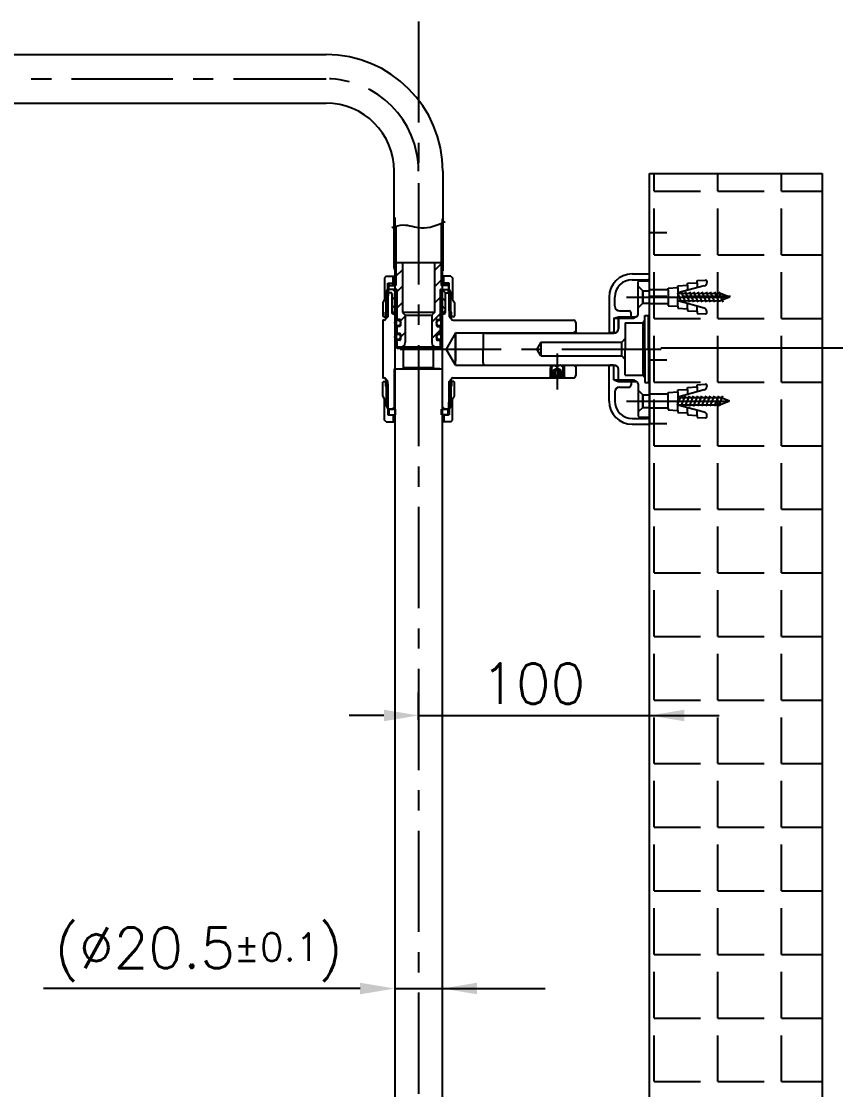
# Model space of a CAD drawing. Extents: x -4793 to -4496, y 492 to 912.
# Drawn here: x -4612.3 to -4541.9, y 746.7 to 839 of the extents above; entities that cross this region are included whole.
import ezdxf

# ---------------------------------------------------------------- set-up
doc = ezdxf.new("R2010")
doc.units = 0
doc.header["$LTSCALE"] = 7
doc.header["$MEASUREMENT"] = 0
doc.linetypes.add('CENTER', pattern=[2, 1.25, -0.25, 0.25, -0.25])
doc.layers.get('0').update_dxf_attribs({"color": 2, "linetype": 'CONTINUOUS'})
for name, color, linetype in [('CL', 2, 'CENTER'), ('D', 2, 'CONTINUOUS'), ('DIM', 2, 'CONTINUOUS'), ('DWG', 7, 'CONTINUOUS'), ('HT', 3, 'CONTINUOUS')]:
    doc.layers.add(name, color=color, linetype=linetype)
doc.styles.add('GHS', font='romans', dxfattribs={"bigfont": 'ghs'})

msp = doc.modelspace()

# ---------------------------------------------------------------- hatches: boundary and pattern name
h = msp.add_hatch()
h.set_pattern_fill('ANSI31', color=256, scale=2, angle=90, style=0)
h.set_pattern_definition([(135, (-3583.517092454582, 1410.99559818212), (-0.1767766952966369, -0.1767766952966369), [])])
h.paths.add_polyline_path([(-4580.157370617975, 816.2065070230492), (-4580.157370617975, 816.4065070230495), (-4580.537370617976, 816.4065070230495), (-4580.537370617976, 816.2065070230492)])
h.paths.add_polyline_path([(-4575.377370617976, 816.2065070230506), (-4575.377370617976, 816.4065070230508), (-4575.757370617977, 816.4065070230508), (-4575.757370617977, 816.2065070230501)])

# ---------------------------------------------------------------- linework, layer by layer
for p, q in [((-4580.057370129734, 817.6614419786774), (-4580.057370129734, 826.0814419786757)), ((-4576.577371083918, 817.5020446030203), (-4576.007371083919, 818.07204460302)), ((-4579.907370151492, 817.0004726601924), (-4579.337370151492, 817.5704726601925)), ((-4579.837370617708, 815.5172232778118), (-4580.186654362946, 815.8665070230504)), ((-4579.837370617706, 815.6562586316059), (-4579.337370151492, 816.1562590978192)), ((-4576.577371083918, 816.087831040647), (-4576.007371083919, 816.6578310406471)), ((-4575.636479562823, 815.5589729100475), (-4575.944013675826, 815.8665070230504)), ((-4575.384481539142, 815.8665070230504), (-4575.357370617707, 815.8936179444868)), ((-4580.617370617705, 815.2834130122824), (-4580.617370617705, 813.5065070230444)), ((-4579.837370617708, 814.8101164966251), (-4580.247370617439, 815.2201164963558)), ((-4576.577371083918, 814.6736174782741), (-4576.077370617704, 815.1736179444879)), ((-4575.667370617435, 814.8827571834731), (-4576.077370617706, 815.2927571837436)), ((-4575.297370617709, 815.2834130122756), (-4575.297370617709, 813.5065070230439)), ((-4579.837370617708, 814.1030097154389), (-4580.247370617437, 814.5130097151687)), ((-4579.837370617439, 814.2420450695013), (-4579.337370151492, 814.7420455354463)), ((-4575.667370617435, 814.1756504022865), (-4576.077370617706, 814.5856504025569)), ((-4580.617370617705, 813.5065070230444), (-4580.782072915108, 813.3102224684058)), ((-4579.517370617707, 813.1478315068598), (-4579.117370617705, 813.5478315068594)), ((-4576.797370617705, 813.0394043821148), (-4576.077370617704, 813.7594043821146)), ((-4576.065334019388, 813.8665070230509), (-4576.077370617706, 813.8785436213702)), ((-4575.297370617709, 813.5065070230444), (-4575.132668320299, 813.3102224683971)), ((-4579.517370617707, 811.7336179444865), (-4579.117370617705, 812.1336179444861)), ((-4576.360831236676, 812.0617302007704), (-4576.077370617704, 812.3451908197421)), ((-4576.797370617705, 811.6251908197414), (-4576.392593795425, 812.0299676420204)), ((-4566.557370275206, 809.3064621680907), (-4566.557370275206, 808.3064621680907)), ((-4566.45737074142, 808.3086376464036), (-4566.45737074142, 809.1263726733224)), ((-4566.304078304798, 808.8663726733222), (-4565.95737074142, 809.0665443783693)), ((-4565.610663178042, 808.8663726733222), (-4566.304078304798, 808.8663726733222)), ((-4566.304078304798, 808.8663726733222), (-4566.304078304798, 808.2663726733227)), ((-4566.130278420313, 808.2663726733227), (-4566.130278420313, 808.8663726733222)), ((-4565.610663178042, 808.8663726733222), (-4565.95737074142, 809.0665443783693)), ((-4565.783868258799, 808.9663726733226), (-4565.783868258799, 808.9686007783877)), ((-4565.783868258799, 808.2663726733227), (-4565.783868258799, 808.8663726733222)), ((-4565.610663178042, 808.2663726733227), (-4565.610663178042, 808.8663726733222)), ((-4565.45737074142, 808.3086376464036), (-4565.45737074142, 809.1263726733224)), ((-4565.357370275206, 809.3064621680911), (-4565.357370275206, 808.3064621680911)), ((-4580.617370617709, 807.9065070230668), (-4580.78207291509, 808.102791577679)), ((-4580.617370617709, 806.1296010338224), (-4580.617370617709, 807.9065070230672)), ((-4575.297370617709, 807.9065070230668), (-4575.132668320321, 808.1027915776881)), ((-4575.297370617709, 806.1296009094972), (-4575.297370617709, 807.9065070230672)), ((-4565.35982536532, 808.308917258206), (-4565.357370275206, 808.3113723483222))]:
    msp.add_line(p, q)
at = {"ltscale": 5}
for p, q in [((-4579.917370617706, 821.0085476773124), (-4580.057370617707, 821.1485476773119)), ((-4579.917370617706, 820.3014408961262), (-4580.057370617707, 820.4414408961256)), ((-4575.857370617707, 821.171188364433), (-4575.997370617706, 821.3111883644333)), ((-4575.857370617707, 820.4640815832454), (-4575.997370617706, 820.6040815832453)), ((-4579.917370617706, 819.5943341149391), (-4580.057370617707, 819.7343341149394)), ((-4575.857370617707, 819.7569748020578), (-4575.997370617706, 819.896974802059)), ((-4579.917370617706, 818.8872273337529), (-4580.057370617707, 819.0272273337528)), ((-4575.857370617707, 819.049868020872), (-4575.997370617706, 819.1898680208724)), ((-4579.917370617706, 818.1801205525653), (-4580.057370617707, 818.3201205525661)), ((-4575.857370617707, 818.3427612396858), (-4575.997370617706, 818.4827612396857)), ((-4575.857370617707, 817.6356544584996), (-4575.997370617706, 817.7756544584995)), ((-4579.917370617706, 817.4730137713791), (-4580.057370617707, 817.6130137713799)), ((-4579.917370617706, 816.7659069901924), (-4580.057370617707, 816.9059069901928)), ((-4575.857370617707, 816.9285476773125), (-4575.997370617706, 817.0685476773133)), ((-4575.857370617707, 816.2214408961258), (-4575.997370617706, 816.3614408961262))]:
    msp.add_line(p, q, dxfattribs=at)
at = {"color": 7, "linetype": 'Continuous'}
for p, q in [((-4580.757370617712, 817.0065070230498), (-4580.907370617713, 816.8565070230493)), ((-4580.907370617713, 816.8565070230493), (-4580.907370617713, 815.0065070230498)), ((-4580.757370617712, 817.0065070230498), (-4580.057370617707, 817.0065070230498)), ((-4580.757370617712, 817.0065070230498), (-4580.057370617707, 817.0065070230498)), ((-4575.157370617713, 817.0065070230498), (-4575.857370617705, 817.0065070230498)), ((-4575.157370617713, 817.0065070230498), (-4575.857370617705, 817.0065070230498)), ((-4575.157370617713, 817.0065070230498), (-4575.007370617712, 816.8565070230493)), ((-4575.007370617712, 816.8565070230493), (-4575.007370617712, 815.0065070230498)), ((-4580.617370617705, 814.0162035742128), (-4580.617370617712, 816.4065070230495)), ((-4580.617370617712, 816.4065070230495), (-4580.057370617706, 816.4065070230495)), ((-4575.297370617713, 816.4065070230495), (-4575.857370617707, 816.4065070230495)), ((-4575.297370617709, 814.0162035742064), (-4575.297370617713, 816.4065070230495)), ((-4580.907370617713, 815.0065070230498), (-4581.057370617713, 814.7466994019137)), ((-4580.553939159932, 815.6065070230493), (-4580.757370617712, 815.6065070230493)), ((-4575.360802074942, 815.6065070230493), (-4575.157370617713, 815.6065070230493)), ((-4575.007370617712, 815.0065070230498), (-4574.857370617714, 814.7466994019137)), ((-4581.057370617713, 814.7466994019142), (-4581.057370617713, 813.5665070230493)), ((-4574.857370617714, 814.7466994019142), (-4574.857370617714, 813.5665070230493)), ((-4580.997370617713, 813.5065070230498), (-4581.057370617713, 813.5665070230493)), ((-4580.997370617713, 813.5065070230498), (-4580.757370617712, 813.5065070230498)), ((-4574.917370617712, 813.5065070230498), (-4575.157370617713, 813.5065070230498)), ((-4574.917370617712, 813.5065070230498), (-4574.857370617714, 813.5665070230493)), ((-4580.997370617713, 807.9065070230558), (-4581.057370617713, 807.8465070230563)), ((-4581.057370617713, 806.6663146441915), (-4581.057370617713, 807.8465070230563)), ((-4580.997370617713, 807.9065070230558), (-4580.757370617712, 807.9065070230558)), ((-4580.617370617712, 807.706507023056), (-4580.617370617712, 805.0065070230562)), ((-4575.297370617713, 807.706507023056), (-4575.297370617713, 805.0065070230562)), ((-4574.917370617712, 807.9065070230558), (-4575.157370617713, 807.9065070230558)), ((-4574.917370617712, 807.9065070230558), (-4574.857370617714, 807.8465070230563)), ((-4574.857370617714, 806.6663146441915), (-4574.857370617714, 807.8465070230563)), ((-4580.907370617713, 806.4065070230558), (-4581.057370617713, 806.666314644192)), ((-4575.007370617712, 806.4065070230558), (-4574.857370617714, 806.666314644192)), ((-4580.907370617713, 804.5565070230564), (-4580.907370617713, 806.4065070230558)), ((-4580.577370617711, 805.8065070230564), (-4580.757370617712, 805.8065070230564)), ((-4575.337370617714, 805.8065070230564), (-4575.157370617713, 805.8065070230564)), ((-4575.007370617712, 804.5565070230564), (-4575.007370617712, 806.4065070230558)), ((-4580.617370617712, 805.0065070230562), (-4579.937370617712, 805.0065070230562)), ((-4575.297370617713, 805.0065070230562), (-4575.907371550142, 805.0065070230562)), ((-4580.757370617712, 804.4065070230558), (-4580.907370617713, 804.5565070230564)), ((-4580.757370617712, 804.4065070230558), (-4580.00737155014, 804.4065070230558)), ((-4580.757370617712, 804.4065070230558), (-4580.00737155014, 804.4065070230558)), ((-4575.157370617713, 804.4065070230558), (-4575.907371550142, 804.4065070230558)), ((-4575.157370617713, 804.4065070230558), (-4575.907371550142, 804.4065070230558)), ((-4575.157370617713, 804.4065070230558), (-4575.007370617712, 804.5565070230564))]:
    msp.add_line(p, q, dxfattribs=at)
at = {"color": 2, "linetype": 'Continuous'}
for p, q in [((-4580.757370617712, 813.9353745365129), (-4580.757370617712, 815.6065070230493)), ((-4575.157370617713, 813.9353745365129), (-4575.157370617713, 815.6065070230493)), ((-4580.757370617712, 807.4776395095928), (-4580.757370617712, 805.8065070230564)), ((-4575.157370617713, 807.4776395095928), (-4575.157370617713, 805.8065070230564))]:
    msp.add_line(p, q, dxfattribs=at)
at = {"ltscale": 5}
msp.add_open_spline([(-4580.276284788806, 821.2165747952349), (-4579.949665236436, 821.332568730887), (-4579.115399020038, 821.5833384275602), (-4577.534275960923, 820.9399681753034), (-4576.348360708291, 821.4229096405716), (-4575.664852934789, 821.736489299934)], degree=3, knots=[0.5928732023326779, 0.5928732023326779, 0.5928732023326779, 0.5928732023326779, 3.130295302212014, 7.057469708105828, 12.43668920420171, 12.43668920420171, 12.43668920420171, 12.43668920420171], dxfattribs=at)
at = {"layer": 'CL'}
for p, q in [((-4577.957370129732, 839.0478598371328), (-4577.957374086312, 633.0889322401808)), ((-4649.957370129734, 834.0814419786757), (-4585.957370129736, 834.0814419786757))]:
    msp.add_line(p, q, dxfattribs=at)
at = {"layer": 'CL', "color": 1}
for p, q in [((-4559.977373945583, 815.206417494081), (-4550.069989933456, 815.2064174940883)), ((-4579.558473250441, 810.7065072716955), (-4556.979174042603, 810.7065072716964)), ((-4565.957370275204, 810.3264174207073), (-4565.957370275204, 807.2065071983137)), ((-4559.977373945536, 806.2064174940938), (-4550.069989933456, 806.2064174940938))]:
    msp.add_line(p, q, dxfattribs=at)
at = {"layer": 'CL'}
msp.add_arc((-4585.957370129736, 826.0814419786757), 8, 0, 90, dxfattribs=at)
at = {"layer": 'D', "color": 2, "linetype": 'ByBlock'}
msp.add_line((-4557.977373945558, 825.8819079475434), (-4543.051623690738, 825.8819079475434), dxfattribs=at)
at = {"layer": 'D', "linetype": 'Continuous'}
for p, q in [((-4557.571575056182, 824.3498498257653), (-4557.571575056182, 825.8819079475434)), ((-4552.071575056182, 824.3498498257653), (-4552.071575056182, 825.8819079475434)), ((-4546.571575056182, 824.3498498257653), (-4546.571575056182, 825.8819079475434)), ((-4557.571575056182, 824.3498498257658), (-4553.571575056182, 824.3498498257658)), ((-4552.071575056182, 824.3498498257658), (-4548.071575056182, 824.3498498257658)), ((-4546.571575056182, 824.3498498257658), (-4543.051623690738, 824.3498498257658)), ((-4557.571575056182, 818.8498498257653), (-4557.571575056182, 822.8498498257653)), ((-4552.071575056182, 818.8498498257653), (-4552.071575056182, 822.8498498257653)), ((-4546.571575056182, 818.8498498257653), (-4546.571575056182, 822.8498498257653)), ((-4557.571575056182, 818.8498498257658), (-4553.571575056182, 818.8498498257658)), ((-4552.071575056182, 818.8498498257658), (-4548.071575056182, 818.8498498257658)), ((-4546.571575056182, 818.8498498257658), (-4543.051623690738, 818.8498498257658)), ((-4557.571575056182, 813.3498498257653), (-4557.571575056182, 817.3498498257653)), ((-4552.071575056182, 813.3498498257653), (-4552.071575056182, 817.3498498257653)), ((-4546.571575056182, 813.3498498257653), (-4546.571575056182, 817.3498498257653)), ((-4557.571575056182, 813.3498498257658), (-4553.571575056182, 813.3498498257658)), ((-4552.071575056182, 813.3498498257658), (-4548.071575056182, 813.3498498257658)), ((-4546.571575056182, 813.3498498257658), (-4543.051623690738, 813.3498498257658)), ((-4557.571575056182, 807.8498498257653), (-4557.571575056182, 811.8498498257653)), ((-4552.071575056182, 807.8498498257653), (-4552.071575056182, 811.8498498257653)), ((-4546.571575056182, 807.8498498257653), (-4546.571575056182, 811.8498498257653)), ((-4557.571575056182, 807.8498498257658), (-4553.571575056182, 807.8498498257658)), ((-4552.071575056182, 807.8498498257658), (-4548.071575056182, 807.8498498257658)), ((-4546.571575056182, 807.8498498257658), (-4543.051623690738, 807.8498498257658)), ((-4557.571575056182, 802.3498498257653), (-4557.571575056182, 806.3498498257653)), ((-4552.071575056182, 802.3498498257653), (-4552.071575056182, 806.3498498257653)), ((-4546.571575056182, 802.3498498257653), (-4546.571575056182, 806.3498498257653)), ((-4557.571575056182, 802.3498498257658), (-4553.571575056182, 802.3498498257658)), ((-4552.071575056182, 802.3498498257658), (-4548.071575056182, 802.3498498257658)), ((-4546.571575056182, 802.3498498257658), (-4543.051623690738, 802.3498498257658)), ((-4557.571575056182, 796.8498498257653), (-4557.571575056182, 800.8498498257653)), ((-4552.071575056182, 796.8498498257653), (-4552.071575056182, 800.8498498257653)), ((-4546.571575056182, 796.8498498257653), (-4546.571575056182, 800.8498498257653)), ((-4557.571575056182, 796.8498498257658), (-4553.571575056182, 796.8498498257658)), ((-4552.071575056182, 796.8498498257658), (-4548.071575056182, 796.8498498257658)), ((-4546.571575056182, 796.8498498257658), (-4543.051623690739, 796.8498498257658)), ((-4557.571575056182, 791.3498498257653), (-4557.571575056182, 795.3498498257653)), ((-4552.071575056182, 791.3498498257653), (-4552.071575056182, 795.3498498257653)), ((-4546.571575056182, 791.3498498257653), (-4546.571575056182, 795.3498498257653)), ((-4557.571575056182, 791.3498498257658), (-4553.571575056182, 791.3498498257658)), ((-4552.071575056182, 791.3498498257658), (-4548.071575056182, 791.3498498257658)), ((-4546.571575056182, 791.3498498257658), (-4543.051623690739, 791.3498498257658)), ((-4557.571575056182, 785.8498498257653), (-4557.571575056182, 789.8498498257653)), ((-4552.071575056182, 785.8498498257653), (-4552.071575056182, 789.8498498257653)), ((-4546.571575056182, 785.8498498257653), (-4546.571575056182, 789.8498498257653)), ((-4557.571575056182, 785.8498498257658), (-4553.571575056182, 785.8498498257658)), ((-4552.071575056182, 785.8498498257658), (-4548.071575056182, 785.8498498257658)), ((-4546.571575056182, 785.8498498257658), (-4543.051623690739, 785.8498498257658)), ((-4557.571575056182, 780.3498498257653), (-4557.571575056182, 784.3498498257653)), ((-4552.071575056182, 780.3498498257653), (-4552.071575056182, 784.3498498257653)), ((-4546.571575056182, 780.3498498257653), (-4546.571575056182, 784.3498498257653)), ((-4557.571575056182, 780.3498498257658), (-4553.571575056182, 780.3498498257658)), ((-4552.071575056182, 780.3498498257658), (-4548.071575056182, 780.3498498257658)), ((-4546.571575056182, 780.3498498257658), (-4543.051623690739, 780.3498498257658)), ((-4557.571575056182, 774.8498498257653), (-4557.571575056182, 778.8498498257653)), ((-4552.071575056182, 774.8498498257653), (-4552.071575056182, 778.8498498257653)), ((-4546.571575056182, 774.8498498257653), (-4546.571575056182, 778.8498498257653)), ((-4557.571575056182, 774.8498498257658), (-4553.571575056182, 774.8498498257658)), ((-4552.071575056182, 774.8498498257658), (-4548.071575056182, 774.8498498257658)), ((-4546.571575056182, 774.8498498257658), (-4543.051623690739, 774.8498498257658)), ((-4557.571575056182, 769.3498498257653), (-4557.571575056182, 773.3498498257653)), ((-4552.071575056182, 769.3498498257653), (-4552.071575056182, 773.3498498257653)), ((-4546.571575056182, 769.3498498257653), (-4546.571575056182, 773.3498498257653)), ((-4557.571575056182, 769.3498498257658), (-4553.571575056182, 769.3498498257658)), ((-4552.071575056182, 769.3498498257658), (-4548.071575056182, 769.3498498257658)), ((-4546.571575056182, 769.3498498257658), (-4543.051623690739, 769.3498498257658)), ((-4557.571575056182, 763.8498498257653), (-4557.571575056182, 767.8498498257653)), ((-4552.071575056182, 763.8498498257653), (-4552.071575056182, 767.8498498257653)), ((-4546.571575056182, 763.8498498257653), (-4546.571575056182, 767.8498498257653)), ((-4557.571575056182, 763.8498498257658), (-4553.571575056182, 763.8498498257658)), ((-4552.071575056182, 763.8498498257658), (-4548.071575056182, 763.8498498257658)), ((-4546.571575056182, 763.8498498257658), (-4543.051623690739, 763.8498498257658)), ((-4557.571575056182, 758.3498498257653), (-4557.571575056182, 762.3498498257653)), ((-4552.071575056182, 758.3498498257653), (-4552.071575056182, 762.3498498257653)), ((-4546.571575056182, 758.3498498257653), (-4546.571575056182, 762.3498498257653)), ((-4557.571575056182, 758.3498498257658), (-4553.571575056182, 758.3498498257658)), ((-4552.071575056182, 758.3498498257658), (-4548.071575056182, 758.3498498257658)), ((-4546.571575056182, 758.3498498257658), (-4543.051623690739, 758.3498498257658)), ((-4557.571575056182, 752.8498498257653), (-4557.571575056182, 756.8498498257653)), ((-4552.071575056182, 752.8498498257653), (-4552.071575056182, 756.8498498257653)), ((-4546.571575056182, 752.8498498257653), (-4546.571575056182, 756.8498498257653)), ((-4557.571575056182, 752.8498498257658), (-4553.571575056182, 752.8498498257658)), ((-4552.071575056182, 752.8498498257658), (-4548.071575056182, 752.8498498257658)), ((-4546.571575056182, 752.8498498257658), (-4543.05162369074, 752.8498498257658)), ((-4557.571575056182, 747.3498498257653), (-4557.571575056182, 751.3498498257653)), ((-4552.071575056182, 747.3498498257653), (-4552.071575056182, 751.3498498257653)), ((-4546.571575056182, 747.3498498257653), (-4546.571575056182, 751.3498498257653)), ((-4557.571575056182, 747.3498498257658), (-4553.571575056182, 747.3498498257658)), ((-4552.071575056182, 747.3498498257658), (-4548.071575056182, 747.3498498257658)), ((-4546.571575056182, 747.3498498257658), (-4543.05162369074, 747.3498498257658))]:
    msp.add_line(p, q, dxfattribs=at)
at = {"layer": 'D', "color": 0}
for p, q in [((-4580.137370617713, 816.4065070230495), (-4580.137370617713, 817.0065070230498)), ((-4575.777370617712, 816.4065070230495), (-4575.777370617712, 817.0065070230498)), ((-4564.357370275206, 813.0065070230553), (-4564.357370275206, 812.0864175282873)), ((-4574.757367987195, 812.1065070230552), (-4574.757367987195, 809.6865070230547)), ((-4574.757367987195, 809.306507023055), (-4574.757367987195, 811.7265070230555)), ((-4564.357370275206, 809.3263726733222), (-4564.357370275206, 808.4064621680924)), ((-4580.137370617713, 805.0065070230562), (-4580.137370617713, 804.4065070230558)), ((-4575.777370617712, 805.0065070230562), (-4575.777370617712, 804.4065070230558))]:
    msp.add_line(p, q, dxfattribs=at)
at = {"layer": 'D', "color": 2}
for p, q in [((-4580.757370617712, 815.6065070230493), (-4580.617370617712, 815.9065070230495)), ((-4575.157370617713, 815.6065070230493), (-4575.297370617713, 815.9065070230495)), ((-4580.757370617712, 805.8065070230564), (-4580.617370617712, 805.5065070230562)), ((-4575.157370617713, 805.8065070230564), (-4575.297370617713, 805.5065070230562))]:
    msp.add_line(p, q, dxfattribs=at)
at = {"layer": 'D'}
for p, q in [((-4556.376060167247, 815.8149781557818), (-4557.97605645984, 815.8184225267019)), ((-4556.376060167247, 815.8149781557818), (-4556.378643445438, 814.6149809363365)), ((-4556.376060167247, 815.8149781557818), (-4556.375715352304, 815.9751533059912)), ((-4556.375715352304, 815.9751533059912), (-4555.538410928633, 816.0205233468237)), ((-4555.538410928633, 816.0205233468237), (-4555.540148932258, 815.2131772686112)), ((-4553.248206517153, 816.1739085483), (-4555.539402075814, 815.5601107337693)), ((-4555.538410928633, 816.0205233468237), (-4555.538060582559, 816.1832678448895)), ((-4555.538060582559, 816.1832678448895), (-4554.700756158889, 816.2286378857202)), ((-4554.700756158889, 816.2286378857202), (-4554.701712221527, 815.7845229188711)), ((-4554.700756158889, 816.2286378857202), (-4554.700382117913, 816.4023892580503)), ((-4554.700382117913, 816.4023892580503), (-4553.863077694241, 816.4477592988819)), ((-4553.863077694241, 816.4477592988819), (-4553.864022367239, 816.0089351039737)), ((-4553.863077694241, 816.4477592988819), (-4553.862693498306, 816.6262279030402)), ((-4553.862693498306, 816.6262279030402), (-4553.131027233541, 816.6658738518367)), ((-4553.025616818866, 816.5658050614124), (-4553.025838035383, 816.4630444661102)), ((-4555.571953189046, 815.5332464762892), (-4555.262511319519, 814.7625785451905)), ((-4555.541886935882, 814.4058311903996), (-4555.540148932258, 815.2131772686112)), ((-4555.54083780644, 814.8931780100925), (-4551.844411327145, 814.8852205767303)), ((-4555.539460058073, 815.5331765271308), (-4551.843033578776, 815.5252190937667)), ((-4555.262197460366, 815.6625799549561), (-4554.90051215832, 814.7617992562687)), ((-4554.900198299167, 815.6618006660351), (-4554.538512997122, 814.7610199673486)), ((-4554.538199137967, 815.6610213771141), (-4554.176513835922, 814.7602406784267)), ((-4554.17619997677, 815.6602420881923), (-4553.814514674723, 814.7594613895067)), ((-4553.81420081557, 815.6594627992722), (-4553.452515513525, 814.7586821005857)), ((-4553.452201654371, 815.6586835103512), (-4553.090516352326, 814.7579028116647)), ((-4553.090202493171, 815.6579042214303), (-4552.728517191126, 814.7571235227438)), ((-4552.728203331972, 815.6571249325084), (-4552.366518029927, 814.7563442338228)), ((-4552.366204170774, 815.6563456435883), (-4552.004518868729, 814.7555649449018)), ((-4552.004205009574, 815.6555663546665), (-4551.64251970753, 814.7547856559809)), ((-4551.069989933456, 815.2064174940147), (-4551.843033578776, 815.5252190937667)), ((-4551.069989933456, 815.2064174940147), (-4551.842041110254, 814.8852198632944)), ((-4556.378643445438, 814.6149809363365), (-4557.97863973803, 814.6184253072583)), ((-4556.378643445438, 814.6149809363365), (-4556.378988260381, 814.4548057861261)), ((-4556.378988260381, 814.4548057861261), (-4555.541886935882, 814.4058311903996)), ((-4555.541886935882, 814.4058311903996), (-4555.542237281954, 814.2430866923337)), ((-4555.542237281954, 814.2430866923337), (-4554.705135957454, 814.1941120966062)), ((-4553.25236414406, 814.2425870415741), (-4555.540895788699, 814.8662438034539)), ((-4554.705135957454, 814.1941120966062), (-4554.70550999843, 814.0203607242761)), ((-4554.70550999843, 814.0203607242761), (-4553.868408673929, 813.9713861285486)), ((-4554.705135957454, 814.1941120966062), (-4554.704179894816, 814.6382270634554)), ((-4553.868408673929, 813.9713861285486), (-4553.868792869864, 813.7929175243903)), ((-4553.868408673929, 813.9713861285486), (-4553.86746400093, 814.4102103234568)), ((-4561.077373945587, 813.3664174941182), (-4560.677373945586, 813.5064174941176)), ((-4560.677373945584, 813.5064174941194), (-4559.63737394559, 813.5064174941194)), ((-4559.377373945574, 813.3664174940782), (-4559.130013410993, 813.5092311653075)), ((-4553.868792869864, 813.7929175243903), (-4553.137304080348, 813.7501217878439)), ((-4553.031463801131, 813.8497358111249), (-4553.031242584615, 813.9524964064253)), ((-4561.077373945587, 808.0464174941194), (-4560.677373945586, 807.90641749412)), ((-4560.677373945584, 807.9064174941191), (-4559.63737394559, 807.90641749412)), ((-4559.377373945559, 808.0464174940957), (-4559.130013410977, 807.9036038228683)), ((-4553.868792869864, 807.6199174636399), (-4553.137304080348, 807.6627132001863)), ((-4553.868408673929, 807.4414488594807), (-4553.868792869864, 807.6199174636399)), ((-4553.031463801131, 807.5630991769053), (-4553.031242584615, 807.460338581604)), ((-4556.378643445438, 806.7978540516938), (-4557.97863973803, 806.7944096807719)), ((-4556.378988260381, 806.9580292019041), (-4555.541886935882, 807.0070037976307)), ((-4556.378643445438, 806.7978540516938), (-4556.378988260381, 806.9580292019041)), ((-4556.376060167247, 805.5978568322485), (-4556.378643445438, 806.7978540516938)), ((-4555.571953189046, 805.8795885117411), (-4555.262511319519, 806.6502564428397)), ((-4555.542237281954, 807.1697482956965), (-4554.705135957454, 807.218722891424)), ((-4555.541886935882, 807.0070037976307), (-4555.542237281954, 807.1697482956965)), ((-4555.541886935882, 807.0070037976307), (-4555.540148932258, 806.1996577194182)), ((-4553.25236414406, 807.1702479464561), (-4555.540895788699, 806.5465911845763)), ((-4555.262197460366, 805.7502550330742), (-4554.90051215832, 806.6510357317616)), ((-4554.900198299167, 805.7510343219942), (-4554.538512997122, 806.6518150206816)), ((-4554.70550999843, 807.3924742637532), (-4553.868408673929, 807.4414488594807)), ((-4554.705135957454, 807.218722891424), (-4554.70550999843, 807.3924742637532)), ((-4554.705135957454, 807.218722891424), (-4554.704179894816, 806.7746079245749)), ((-4554.538199137967, 805.7518136109161), (-4554.176513835922, 806.6525943096035)), ((-4554.17619997677, 805.752592899838), (-4553.814514674723, 806.6533735985236)), ((-4553.868408673929, 807.4414488594807), (-4553.86746400093, 807.0026246645734)), ((-4553.81420081557, 805.753372188758), (-4553.452515513525, 806.6541528874436)), ((-4553.452201654371, 805.7541514776781), (-4553.090516352326, 806.6549321763655)), ((-4553.090202493171, 805.7549307666), (-4552.728517191126, 806.6557114652855)), ((-4552.728203331972, 805.7557100555218), (-4552.366518029927, 806.6564907542074)), ((-4552.366204170774, 805.7564893444419), (-4552.004518868729, 806.6572700431275)), ((-4552.004205009574, 805.7572686333638), (-4551.64251970753, 806.6580493320494)), ((-4555.54083780644, 806.5196569779378), (-4551.844411327145, 806.5276144113)), ((-4555.538410928633, 805.3923116412066), (-4555.540148932258, 806.1996577194182)), ((-4555.539460058073, 805.8796584608995), (-4551.843033578776, 805.8876158942635)), ((-4553.248206517153, 805.2389264397302), (-4555.539402075814, 805.8527242542609)), ((-4551.069989933456, 806.2064174940156), (-4551.843033578776, 805.8876158942635)), ((-4551.069989933456, 806.2064174940156), (-4551.842041110254, 806.5276151247358)), ((-4556.376060167247, 805.5978568322485), (-4557.97605645984, 805.5944124613284)), ((-4556.376060167247, 805.5978568322485), (-4556.375715352304, 805.437681682039)), ((-4556.375715352304, 805.437681682039), (-4555.538410928633, 805.3923116412066)), ((-4555.538410928633, 805.3923116412066), (-4555.538060582559, 805.2295671431407)), ((-4555.538060582559, 805.2295671431407), (-4554.700756158889, 805.1841971023091)), ((-4554.700756158889, 805.1841971023091), (-4554.701712221527, 805.6283120691583)), ((-4554.700756158889, 805.1841971023091), (-4554.700382117913, 805.0104457299799)), ((-4554.700382117913, 805.0104457299799), (-4553.863077694241, 804.9650756891483)), ((-4553.863077694241, 804.9650756891483), (-4553.864022367239, 805.4038998840565)), ((-4553.863077694241, 804.9650756891483), (-4553.862693498306, 804.78660708499)), ((-4553.862693498306, 804.78660708499), (-4553.131027233541, 804.7469611361935)), ((-4553.025616818866, 804.8470299266178), (-4553.025838035383, 804.94979052192))]:
    msp.add_line(p, q, dxfattribs=at)
at = {"layer": 'D', "ltscale": 3}
for p, q in [((-4560.61737394557, 813.3664174940709), (-4559.377373945574, 813.3664174940782)), ((-4560.617373945555, 808.0464174940957), (-4559.377373945559, 808.0464174940957))]:
    msp.add_line(p, q, dxfattribs=at)
at = {"layer": 'D', "ltscale": 0.5}
for p, q in [((-4557.002092843795, 810.8214419786846), (-4524.402590298478, 810.8214419786846)), ((-4583.007370129728, 755.4023793474871), (-4610.398447237802, 755.4023793474871)), ((-4580.007370129728, 755.4023793474871), (-4575.807370132547, 755.4023793474871)), ((-4575.907370129729, 755.4023793474871), (-4567.003972057704, 755.4023793474871))]:
    msp.add_line(p, q, dxfattribs=at)
at = {"layer": 'D', "linetype": 'ByBlock'}
for p, q in [((-4577.957371309187, 778.6516150431116), (-4577.957371309187, 781.0153386245647)), ((-4557.977373945558, 778.6516150431116), (-4557.977373945558, 781.0153386245647)), ((-4580.957371309187, 779.0153386245647), (-4583.957371309187, 779.0153386245647)), ((-4577.957371282988, 779.0153386245643), (-4552.508398538239, 779.0153386245647)), ((-4554.977373945558, 779.0153386245647), (-4551.977373945558, 779.0153386245647))]:
    msp.add_line(p, q, dxfattribs=at)
at = {"layer": 'D', "ltscale": 0.5}
for points in [[(-4557.977373945558, 519.5717381246905), (-4557.977373945558, 825.8819079475435)], [(-4543.051623690738, 825.8819079475434), (-4543.051623690744, 519.5717381246905)]]:
    msp.add_lwpolyline(points, dxfattribs=at)
at = {"layer": 'D'}
for centre, radius, start, end in [((-4553.325837340242, 816.4636902856578), 0.3, 284.9970558350117, 359.8766574566886), ((-4553.125616587153, 816.5660203345938), 0.1, 359.8766574566886, 93.10158660178134), ((-4553.331241889475, 813.9531422259729), 0.3, 359.8766574566886, 74.75625907836611), ((-4553.131463569418, 813.8499510843062), 0.1, 266.6517283115451, 359.8766574566886), ((-4553.131463569418, 807.5628839037231), 0.1, 0.1233425433113172, 93.34827168845484), ((-4553.331241889475, 807.4596927620573), 0.3, 285.2437409216338, 0.1233425433113172), ((-4553.325837340242, 804.9491447023715), 0.3, 0.1233425433113172, 75.00294416498826), ((-4553.125616587153, 804.8468146534356), 0.1, 266.8984133982187, 0.1233425433113172)]:
    msp.add_arc(centre, radius, start, end, dxfattribs=at)
at = {"layer": 'D', "color": 0}
msp.add_arc((-4564.557370275206, 808.4064621680924), 0.2, 270, 0, dxfattribs=at)
at = {"layer": 'D', "linetype": 'ByBlock'}
for points in [[(-4580.957371309187, 779.5153386245647), (-4580.957371309187, 778.5153386245647), (-4577.957371309187, 779.0153386245647)], [(-4554.977373945558, 779.5153386245647), (-4554.977373945558, 778.5153386245647), (-4557.977373945558, 779.0153386245647)]]:
    msp.add_solid(points, dxfattribs=at)
at = {"layer": 'D', "ltscale": 0.5}
for points in [[(-4583.007370129728, 755.9023793474871), (-4583.007370129728, 754.9023793474871), (-4580.007370129728, 755.4023793474871)], [(-4572.907370129729, 755.9023793474871), (-4572.907370129729, 754.9023793474871), (-4575.907370129729, 755.4023793474871)]]:
    msp.add_solid(points, dxfattribs=at)
at = {"layer": 'DIM', "lineweight": -3, "ltscale": 2}
for p, q in [((-4580.748694651893, 815.6065070230493), (-4580.754610083133, 815.61242245429)), ((-4575.166046583532, 815.6065070230493), (-4575.160131152292, 815.61242245429)), ((-4580.748694651893, 805.8065070230564), (-4580.754610083133, 805.8005915918156)), ((-4575.166046583532, 805.8065070230564), (-4575.160131152292, 805.8005915918156))]:
    msp.add_line(p, q, dxfattribs=at)
at = {"layer": 'DWG'}
for p, q in [((-4649.957370129734, 836.181441978676), (-4585.957370129736, 836.181441978676)), ((-4649.957370129734, 831.9814419786753), (-4585.957370129734, 831.9814419786753)), ((-4580.007370129735, 822.0878724866188), (-4580.007370129723, 708.625651952923)), ((-4575.907370129729, 821.9553414064567), (-4575.907370129729, 703.7240643919858)), ((-4579.907370151492, 818.2065070230492), (-4579.907370151492, 816.2065070230492)), ((-4579.337370151492, 818.2065070230492), (-4579.337370151492, 813.8665070230504)), ((-4576.577371083918, 818.2065070230492), (-4576.577371083918, 813.8665070230504)), ((-4576.007371083919, 818.2065070230492), (-4576.007371083919, 816.2065070230492)), ((-4559.477373945585, 817.2064174941202), (-4558.077373945589, 817.2064174941202)), ((-4557.977373945589, 816.8064174941196), (-4557.977373945589, 817.1064174941189)), ((-4557.977373945589, 814.8064174941196), (-4557.977373945589, 817.1064174941189)), ((-4580.557370617711, 816.4065070230495), (-4580.057370617707, 816.4065070230495)), ((-4580.557370617707, 816.2065070230497), (-4580.557370617707, 815.86650702305)), ((-4579.837370617437, 815.8665070230504), (-4580.557370617707, 815.8665070230504)), ((-4579.837370617706, 815.8665070230504), (-4579.837370617706, 813.32650702305)), ((-4576.077370617704, 815.8665070230504), (-4576.077370617704, 813.32650702305)), ((-4576.077370617704, 815.8665070230504), (-4575.357370617707, 815.8665070230504)), ((-4575.857370617707, 816.4065070230495), (-4575.357370617712, 816.4065070230495)), ((-4575.357370617707, 816.206507023051), (-4575.357370617707, 815.8665070230509)), ((-4559.477373945585, 816.7064174941202), (-4558.177373945589, 816.7064174941183)), ((-4558.97737394559, 816.5064174940812), (-4558.877373945592, 816.6064174940816)), ((-4558.977373945576, 813.706417494081), (-4558.97737394559, 816.5064174940812)), ((-4558.577373945587, 815.7464174940847), (-4558.977373945589, 816.1464174940807)), ((-4558.877373945592, 816.6064174940816), (-4557.977373945592, 816.606417494087)), ((-4557.977373945558, 810.7064174940883), (-4557.977373945592, 816.606417494087)), ((-4580.577370617704, 815.30650702305), (-4580.757370617705, 815.2025839745952)), ((-4580.757370617705, 813.4065070230558), (-4580.757370617705, 815.2025839745957)), ((-4580.577370617704, 815.5065070230498), (-4580.517370617705, 815.5665070230502)), ((-4580.577370617704, 815.5065070230498), (-4580.577370617704, 815.30650702305)), ((-4580.557370617438, 815.6265070230506), (-4580.557370617438, 815.8065070230509)), ((-4580.257370617439, 815.4665070230508), (-4580.357370617437, 815.5665070230502)), ((-4580.247370617439, 815.4665070230508), (-4580.257370617439, 815.4665070230508)), ((-4580.257370617439, 815.4665070230508), (-4580.257370617439, 813.8265070230618)), ((-4580.247370617437, 815.5065070230503), (-4580.247370617437, 814.0397121038068)), ((-4579.837370617437, 815.8065070230505), (-4579.837370617437, 813.9265070230504)), ((-4576.077370617435, 815.8065070230491), (-4576.077370617435, 813.9265070230504)), ((-4575.667370617435, 815.5065070230507), (-4575.667370617435, 814.039712103809)), ((-4575.657370617975, 815.4665070230508), (-4575.667370617435, 815.4665070230508)), ((-4575.657370617975, 815.4665070230508), (-4575.557370617977, 815.5665070230502)), ((-4575.657370617437, 815.4665070230508), (-4575.657370617437, 813.8265070230632)), ((-4575.607370617436, 815.5665070230502), (-4575.417370617435, 815.5665070230502)), ((-4575.33737061771, 815.5065070230498), (-4575.397370617709, 815.5665070230502)), ((-4575.357370617436, 815.6265070230506), (-4575.357370617436, 815.8065070230509)), ((-4575.33737061771, 815.5065070230503), (-4575.33737061771, 815.3065070230618)), ((-4575.337370617721, 815.30650702305), (-4575.157370617721, 815.2025839745952)), ((-4575.15737061771, 813.4065070230617), (-4575.15737061771, 815.2025839745884)), ((-4561.477373945589, 815.2064174941202), (-4561.477373945589, 812.0864174941876)), ((-4560.977373945589, 814.4064174941191), (-4560.977373945589, 815.2064174941202)), ((-4558.577373945587, 815.7464174940828), (-4557.977373945587, 815.7464174940865)), ((-4558.577373945589, 815.7464174940847), (-4557.977373945587, 815.7464174940865)), ((-4558.577373945582, 814.6664174940829), (-4558.577373945587, 815.7464174940828)), ((-4558.577373945589, 815.7464174940847), (-4558.577373945582, 814.6664174940838)), ((-4580.807370617715, 813.9065070230495), (-4580.617370617712, 814.0162035742082)), ((-4580.147370617438, 813.8665070230504), (-4580.247370617437, 814.0397121038068)), ((-4575.767370617437, 813.8665070230504), (-4575.667370617439, 814.0397121038068)), ((-4575.10737061771, 813.9065070230495), (-4575.297370617713, 814.0162035742082)), ((-4560.577373945587, 814.0064174941194), (-4559.777373945588, 814.0064174941194)), ((-4558.577373945582, 814.6664174940838), (-4558.97737394558, 814.2664174940833)), ((-4558.577373945582, 814.6664174940829), (-4557.977373945581, 814.6664174940865)), ((-4558.577373945584, 814.6664174940838), (-4557.977373945581, 814.6664174940875)), ((-4557.977373945589, 810.7064174941202), (-4557.977373945589, 814.8064174941196)), ((-4557.977373945589, 810.7064174941183), (-4557.977373945589, 814.8064174941196)), ((-4557.97737394556, 810.7064174940874), (-4557.977373945581, 814.8064174940869)), ((-4557.977373945558, 810.7064174940874), (-4557.977373945581, 814.8064174940878)), ((-4557.977373945556, 810.706417494091), (-4557.97737394558, 814.8064174940905)), ((-4557.977373945558, 810.7064174940892), (-4557.977373945581, 814.8064174940905)), ((-4581.057370617713, 813.1465070230561), (-4581.057370617713, 808.2665070230673)), ((-4580.957370617705, 813.206507023056), (-4580.997370617713, 813.206507023056)), ((-4580.867370617712, 813.5065070230498), (-4580.807370617715, 813.5665070230493)), ((-4580.807370617715, 813.5665070230493), (-4580.807370617715, 813.9065070230495)), ((-4580.807370617715, 813.9065070230495), (-4580.757370617715, 813.9065070230495)), ((-4580.807370617715, 813.5665070230493), (-4580.757370617715, 813.5665070230493)), ((-4580.617370617705, 813.5065070230444), (-4580.757370617705, 813.5065070230435)), ((-4580.617370617709, 813.5065070230389), (-4580.757370617708, 813.506507023038)), ((-4580.197370617438, 813.7665070230619), (-4580.257370617435, 813.8265070230618)), ((-4580.197370617438, 813.7665070230619), (-4579.837370617439, 813.7665070230619)), ((-4579.897370617438, 813.5665070230616), (-4580.097370617439, 813.7665070230619)), ((-4579.897370617438, 813.5665070230616), (-4579.897370617438, 810.8665070230613)), ((-4579.897370617438, 813.5665070230616), (-4579.837370617437, 813.5665070230616)), ((-4579.777370617705, 813.2665070230505), (-4579.837370617706, 813.32650702305)), ((-4579.517370617707, 813.2065070230506), (-4579.517370617707, 812.7265070230501)), ((-4579.337370151492, 813.8665070230504), (-4579.117370617705, 813.646507489264)), ((-4576.577371083918, 813.8665070230504), (-4579.337370151492, 813.8665070230504)), ((-4579.117370617705, 813.646507489264), (-4579.117370617705, 811.2665070230505)), ((-4579.117370617705, 813.646507489264), (-4576.797370617705, 813.646507489264)), ((-4576.577371083918, 813.8665070230504), (-4576.797370617705, 813.646507489264)), ((-4576.797370617705, 813.646507489264), (-4576.797370617705, 811.2665070230505)), ((-4576.397370617704, 813.2065070230506), (-4576.397370617704, 812.7265070230501)), ((-4576.137370617706, 813.2665070230505), (-4576.077370617704, 813.32650702305)), ((-4576.077370617437, 813.7665070230619), (-4575.717370617438, 813.7665070230619)), ((-4576.077370617435, 813.5665070230621), (-4576.017370617436, 813.5665070230621)), ((-4576.017370617436, 813.5665070230616), (-4575.817370617437, 813.7665070230619)), ((-4576.017370617436, 813.5665070230616), (-4576.017370617437, 810.8665070230604)), ((-4575.717370617438, 813.7665070230619), (-4575.657370617439, 813.8265070230618)), ((-4575.297370617709, 813.5065070230444), (-4575.15737061771, 813.5065070230435)), ((-4575.10737061771, 813.9065070230495), (-4575.15737061771, 813.9065070230495)), ((-4575.10737061771, 813.5665070230493), (-4575.15737061771, 813.5665070230493)), ((-4575.10737061771, 813.5665070230493), (-4575.10737061771, 813.9065070230495)), ((-4575.047370617713, 813.5065070230498), (-4575.10737061771, 813.5665070230493)), ((-4574.957370617709, 813.2065070230615), (-4572.215677025091, 813.2065070230615)), ((-4574.757370630949, 813.2065070230556), (-4564.557370275206, 813.2065070230549)), ((-4561.077373945587, 813.3664174941182), (-4561.077373945587, 812.0864174941885)), ((-4561.077373945587, 813.3664174941182), (-4561.077373945587, 812.1664174941193)), ((-4560.677373945586, 813.5064174941176), (-4560.677373945573, 812.4864174940981)), ((-4560.677373945571, 813.3064174940714), (-4560.477373945572, 813.5064174940721)), ((-4560.677373945569, 812.4864174940944), (-4560.677373945571, 813.3064174940714)), ((-4560.477373945572, 813.5064174940721), (-4559.177373945575, 813.5064174940794)), ((-4559.77737394559, 813.3664174941182), (-4559.577373945589, 813.5664174941189)), ((-4559.577373945589, 813.5064174940776), (-4559.577373945589, 813.8064174941187)), ((-4559.377373945574, 813.3664174940782), (-4559.377373945576, 813.5064174940794)), ((-4558.377373945557, 813.6064174940907), (-4558.077373945573, 813.6064174940907)), ((-4558.377373945557, 810.706417494091), (-4558.377373945557, 813.6064174940907)), ((-4557.977373945574, 813.706417494091), (-4558.077373945573, 813.6064174940907)), ((-4558.077373945556, 810.706417494091), (-4558.077373945556, 813.6064174940907)), ((-4579.777370617705, 812.6665070230501), (-4579.837370617706, 812.6065070230507)), ((-4579.837370617706, 812.6065070230507), (-4579.837370617706, 812.32650702305)), ((-4579.837370617706, 812.6065070230507), (-4579.837370617706, 812.1265070230502)), ((-4579.777370617705, 812.0665070230502), (-4579.837370617706, 812.1265070230502)), ((-4576.137370617706, 812.6665070230501), (-4576.077370617704, 812.6065070230507)), ((-4576.137370617706, 812.0665070230502), (-4576.077370617704, 812.1265070230502)), ((-4576.077370617704, 812.6065070230507), (-4576.077370617704, 812.32650702305)), ((-4576.077370617704, 812.6065070230507), (-4576.077370617704, 812.4265070230504)), ((-4576.077370617704, 812.6065070230507), (-4576.077370617704, 812.4265070230504)), ((-4576.077370617704, 812.6065070230507), (-4576.077370617704, 812.1265070230502)), ((-4564.517370275205, 812.1065070230552), (-4564.357370275206, 812.2665070230555)), ((-4560.077373945556, 812.9664174940876), (-4560.077373945564, 810.706417494091)), ((-4558.577373945567, 812.9664174940767), (-4558.577373945558, 808.4464174940945)), ((-4579.777370617705, 811.4665070230503), (-4579.837370617706, 811.4065070230504)), ((-4579.837370617706, 811.4065070230504), (-4579.837370617706, 810.9665070230503)), ((-4579.517370617707, 812.0065070230503), (-4579.517370617707, 811.5265070230503)), ((-4576.397370617704, 812.0065070230503), (-4576.397370617704, 811.5265070230503)), ((-4576.137370617706, 811.4665070230503), (-4576.077370617704, 811.4065070230504)), ((-4576.077370617704, 811.4065070230504), (-4576.077370617704, 810.966507023049)), ((-4574.757367987195, 812.1065070230547), (-4575.565658364061, 810.7065070230551)), ((-4574.757367987195, 812.1065070230552), (-4564.517370275204, 812.1065070230552)), ((-4572.377371582286, 811.8864174940913), (-4572.377371582286, 810.706417494091)), ((-4572.177371582286, 812.0864174940903), (-4561.077373945556, 812.086417494093)), ((-4567.377371582288, 811.3064174940914), (-4567.723781743802, 810.706417494091)), ((-4567.377371582284, 811.3064174940978), (-4567.377371582288, 810.1064174940916)), ((-4564.517370275205, 812.1065070230552), (-4564.517370275205, 812.0864175282873)), ((-4561.177373945588, 812.1064174941189), (-4561.377373945588, 812.1064174941189)), ((-4560.377373945563, 810.1064174940916), (-4560.377373945563, 811.3064174940969)), ((-4579.797370617438, 810.7665070230619), (-4579.897370617438, 810.8665070230613)), ((-4579.737370617706, 810.8665070230504), (-4579.837370617706, 810.9665070230503)), ((-4576.117370617438, 810.7665070230601), (-4579.797370617438, 810.7665070230619)), ((-4576.177370617706, 810.866507023049), (-4579.737370617706, 810.8665070230504)), ((-4579.257370151221, 809.1065070230602), (-4579.257370151223, 810.766507023061)), ((-4579.257370151228, 809.1065070230547), (-4579.257370151228, 810.4065070230558)), ((-4576.657371330984, 809.1065070230602), (-4576.657371330984, 810.7665070230601)), ((-4576.65737133099, 809.1065070230547), (-4576.65737133099, 810.4065070230549)), ((-4576.077370617704, 810.966507023049), (-4576.177370617706, 810.866507023049)), ((-4576.117370617438, 810.7665070230601), (-4576.017370617437, 810.8665070230604)), ((-4574.757367987195, 809.3065070230555), (-4575.565658364061, 810.7065070230551)), ((-4572.377371582286, 809.5264174940908), (-4572.377371582286, 810.706417494091)), ((-4567.377371582288, 810.1064174940916), (-4567.723781743802, 810.706417494091)), ((-4560.077373945556, 808.4464174940936), (-4560.077373945564, 810.706417494091)), ((-4558.377373945563, 810.706417494091), (-4558.377373945557, 807.8064174940905)), ((-4558.077373945562, 810.706417494091), (-4558.077373945556, 807.8064174940905)), ((-4557.977373945558, 810.7064174940929), (-4557.97737394556, 804.8064174940941)), ((-4557.977373945589, 810.7064174941183), (-4557.977373945589, 806.6064174941189)), ((-4557.977373945589, 810.7064174941183), (-4557.977373945589, 806.6064174941189)), ((-4557.977373945558, 810.706417494091), (-4557.977373945558, 806.6064174940916)), ((-4557.977373945556, 810.706417494091), (-4557.977373945556, 806.6064174940907)), ((-4557.977373945558, 810.7064174940929), (-4557.977373945558, 806.6064174940943)), ((-4557.97737394556, 810.7064174940947), (-4557.97737394556, 806.6064174940943)), ((-4580.027371083921, 809.0065070230617), (-4575.887371083922, 809.0065070230617)), ((-4580.027370617712, 806.0065070230535), (-4580.027370617712, 809.0065070230548)), ((-4580.027370617712, 809.0065070230548), (-4575.887371550141, 809.0065070230548)), ((-4580.027370617709, 805.7065070230551), (-4580.027370617707, 809.0065070230617)), ((-4580.027370617707, 809.0065070230617), (-4575.887371550136, 809.0065070230617)), ((-4579.777371083926, 809.0065072816146), (-4578.597481965166, 809.0065069235784)), ((-4579.357370151227, 809.0065070230548), (-4579.257370151228, 809.1065070230547)), ((-4579.357370151221, 809.0065070230607), (-4579.257370151221, 809.1065070230602)), ((-4579.257370151228, 809.1065070230547), (-4576.65737133099, 809.1065070230547)), ((-4579.257370151221, 809.1065070230602), (-4576.657371330984, 809.1065070230602)), ((-4578.597481965166, 809.0065069235784), (-4576.137371083925, 809.0065073058918)), ((-4576.117371083927, 809.0065073058918), (-4576.837371083928, 809.0065073058918)), ((-4576.557371330991, 809.0065070230548), (-4576.65737133099, 809.1065070230547)), ((-4576.557371330984, 809.0065070230607), (-4576.657371330984, 809.1065070230602)), ((-4575.887370617713, 806.0065076664291), (-4575.887371550141, 809.00650766643)), ((-4575.887370493385, 805.7065068987336), (-4575.887371519055, 809.0065070230617)), ((-4574.757367987195, 809.306507023055), (-4564.517370275204, 809.3065070230549)), ((-4572.177371582286, 809.326417494091), (-4561.077373945558, 809.326417494091)), ((-4566.257370741421, 809.3263726733222), (-4566.557370741421, 809.026372673322)), ((-4566.557370741421, 808.3663726733222), (-4566.557370741421, 809.026372673322)), ((-4566.457370275204, 809.3064621680907), (-4566.457370275204, 808.406462168091)), ((-4566.257370741421, 809.3263726733222), (-4565.657370741419, 809.3263726733222)), ((-4566.257370741421, 809.3263726733222), (-4565.95737074142, 809.1864803758764)), ((-4565.657370741419, 809.3263726733222), (-4565.95737074142, 809.1864803758764)), ((-4565.657370741419, 809.3263726733222), (-4565.35737074142, 809.026372673322)), ((-4565.457370275204, 809.3064621680911), (-4565.457370275204, 808.4064621680919)), ((-4565.35737074142, 809.026372673322), (-4565.35737074142, 808.3663726733222)), ((-4564.517370275205, 809.3263726733222), (-4564.517370275205, 809.3064621680911)), ((-4564.517370275205, 809.3064621680911), (-4564.357370275206, 809.1464621680913)), ((-4561.477373945589, 806.2064174941193), (-4561.477373945589, 809.3264174941846)), ((-4561.177373945588, 809.3064174941187), (-4561.377373945588, 809.3064174941187)), ((-4561.077373945587, 808.0464174941194), (-4561.077373945587, 809.3264174941846)), ((-4561.077373945587, 808.0464174941194), (-4561.077373945587, 809.2464174941192)), ((-4560.677373945586, 807.90641749412), (-4560.677373945568, 808.9264174940822)), ((-4560.677373945557, 808.1064174940952), (-4560.677373945558, 808.9264174940904)), ((-4580.957370617709, 808.2065070230674), (-4580.997370617713, 808.2065070230674)), ((-4580.867370617712, 807.9065070230558), (-4580.807370617715, 807.8465070230563)), ((-4580.807370617715, 807.8465070230563), (-4580.757370617715, 807.8465070230563)), ((-4580.807370617715, 807.8465070230563), (-4580.807370617715, 807.5065070230562)), ((-4580.807370617715, 807.5065070230562), (-4580.757370617715, 807.5065070230562)), ((-4580.807370617715, 807.5065070230562), (-4580.617370617712, 807.3968104718974)), ((-4580.757370617708, 808.0065070230671), (-4580.757370617708, 806.2104300715087)), ((-4580.617370617709, 807.9065070230668), (-4580.757370617708, 807.9065070230677)), ((-4575.297370617709, 807.9065070230668), (-4575.15737061771, 807.9065070230677)), ((-4575.10737061771, 807.5065070230562), (-4575.297370617713, 807.3968104718974)), ((-4575.15737061771, 808.0065070230626), (-4575.15737061771, 806.2104299471844)), ((-4575.10737061771, 807.8465070230563), (-4575.15737061771, 807.8465070230563)), ((-4575.10737061771, 807.5065070230562), (-4575.15737061771, 807.5065070230562)), ((-4575.047370617713, 807.9065070230558), (-4575.10737061771, 807.8465070230563)), ((-4575.10737061771, 807.8465070230563), (-4575.10737061771, 807.5065070230562)), ((-4574.957370617709, 808.2065070230624), (-4564.553134714315, 808.2065070230625)), ((-4566.657370275205, 808.2064621680912), (-4566.457370275204, 808.406462168091)), ((-4566.557370741421, 808.3663726733222), (-4566.384165660662, 808.2663726733227)), ((-4566.45737074142, 808.3663726733222), (-4566.557370741421, 808.3663726733222)), ((-4565.457370275206, 808.406462168091), (-4566.457370275204, 808.406462168091)), ((-4565.530575822177, 808.2663726733227), (-4566.384165660662, 808.2663726733227)), ((-4565.35737074142, 808.3663726733222), (-4565.530575822177, 808.2663726733227)), ((-4565.35737074142, 808.3663726733222), (-4565.45737074142, 808.3663726733222)), ((-4565.257370275205, 808.2064621680912), (-4565.457370275206, 808.406462168091)), ((-4560.477373945556, 807.9064174940945), (-4560.677373945557, 808.1064174940952)), ((-4560.477373945556, 807.9064174940945), (-4559.177373945558, 807.9064174940945)), ((-4559.77737394559, 807.90641749412), (-4559.77737394559, 808.0464174941194)), ((-4559.77737394559, 808.0464174941194), (-4559.577373945589, 807.8464174941205)), ((-4559.577373945589, 807.9064174940945), (-4559.577373945589, 807.6064174941207)), ((-4559.377373945559, 808.0464174940957), (-4559.377373945559, 807.9064174940945)), ((-4558.97737394556, 807.7064174940956), (-4558.977373945558, 804.9064174940945)), ((-4558.377373945557, 807.8064174940905), (-4558.077373945556, 807.8064174940905)), ((-4557.977373945558, 807.706417494091), (-4558.077373945556, 807.8064174940905)), ((-4560.977373945589, 807.0064174941203), (-4560.977373945589, 806.2064174941193)), ((-4560.577373945587, 807.40641749412), (-4559.777373945588, 807.40641749412)), ((-4558.57737394556, 806.7464174940947), (-4558.97737394556, 807.1464174940925)), ((-4558.57737394556, 806.7464174940947), (-4557.97737394556, 806.7464174940947)), ((-4558.577373945558, 806.7464174940947), (-4557.97737394556, 806.7464174940947)), ((-4558.57737394556, 805.6664174940947), (-4558.57737394556, 806.7464174940947)), ((-4558.577373945558, 806.7464174940947), (-4558.577373945558, 805.6664174940956)), ((-4557.977373945589, 806.6064174941189), (-4557.977373945589, 804.3064174941196)), ((-4580.57737061771, 806.1065070230547), (-4580.757370617708, 806.2104300715087)), ((-4580.57737061771, 805.5665070230611), (-4580.57737061771, 806.1065070230547)), ((-4580.027370617709, 805.7065070230551), (-4580.227370617709, 805.5065070230548)), ((-4580.00737155014, 805.706506898734), (-4580.027370617709, 805.706506898734)), ((-4575.887370493385, 805.7065068987336), (-4575.907371550142, 805.7065068987336)), ((-4575.887370617706, 805.7065070230551), (-4575.687370617705, 805.5065070230548)), ((-4575.337370617708, 805.5665070230611), (-4575.337370617708, 806.10650689873)), ((-4575.337370465442, 806.1065069866404), (-4575.15737061771, 806.2104299471844)), ((-4558.57737394556, 805.6664174940947), (-4558.97737394556, 805.2664174940951)), ((-4558.57737394556, 805.6664174940947), (-4557.97737394556, 805.6664174940947)), ((-4558.577373945558, 805.6664174940956), (-4557.97737394556, 805.6664174940956)), ((-4580.57737061771, 805.5665070230611), (-4580.51737061771, 805.5065070230607)), ((-4580.557370617711, 805.0065070230562), (-4580.00737155014, 805.0065070230562)), ((-4579.937370617712, 805.5065070230562), (-4580.517370617707, 805.5065070230562)), ((-4580.517370617703, 805.5065070230544), (-4580.00737155014, 805.5065070230553)), ((-4580.507370617714, 805.0065070230562), (-4580.507370617714, 805.5065070230562)), ((-4579.937370617712, 805.0065070230557), (-4579.937370617712, 805.5065070230557)), ((-4575.397370617711, 805.5065070230562), (-4575.977370617713, 805.5065070230562)), ((-4575.977370617713, 805.0065070230557), (-4575.977370617713, 805.5065070230557)), ((-4575.977370617713, 805.0065070230562), (-4575.357370617712, 805.0065070230562)), ((-4575.907371550142, 805.5065070230576), (-4575.397370617711, 805.506507023058)), ((-4575.407370617713, 805.0065070230562), (-4575.407370617713, 805.5065070230562)), ((-4575.337370617708, 805.5665070230611), (-4575.397370617708, 805.5065070230607)), ((-4558.977373945558, 804.9064174940945), (-4558.877373945557, 804.8064174940941)), ((-4558.877373945557, 804.8064174940941), (-4557.97737394556, 804.8064174940941)), ((-4559.477373945585, 804.7064174941193), (-4558.177373945589, 804.7064174941193)), ((-4559.477373945585, 804.2064174941193), (-4558.077373945589, 804.2064174941193)), ((-4557.977373945589, 804.6064174941189), (-4557.977373945589, 804.3064174941196))]:
    msp.add_line(p, q, dxfattribs=at)
at = {"layer": 'DWG', "lineweight": -3, "ltscale": 2}
msp.add_line((-4575.857370129734, 826.0814419786757), (-4575.857370129734, 817.4614419786767), dxfattribs=at)
at = {"layer": 'DWG', "ltscale": 10}
for p, q in [((-4575.997370617706, 821.5880125339063), (-4575.997370617706, 816.2065070230506)), ((-4579.917370617706, 821.333127587453), (-4579.917370617706, 816.2065070230492)), ((-4579.907370151492, 818.2065070230492), (-4576.007371083919, 818.2065070230469)), ((-4580.557370617707, 816.2065070230497), (-4579.907370151492, 816.2065070230492)), ((-4580.537370617976, 816.2065070230492), (-4580.537370617976, 816.4065070230495)), ((-4580.157370617975, 816.2065070230492), (-4580.157370617975, 816.4065070230495)), ((-4575.357370617707, 816.206507023051), (-4576.007371083919, 816.2065070230501)), ((-4575.757370617976, 816.2065070230492), (-4575.757370617976, 816.4065070230495)), ((-4575.377370617976, 816.2065070230492), (-4575.377370617976, 816.4065070230495))]:
    msp.add_line(p, q, dxfattribs=at)
at = {"layer": 'DWG', "ltscale": 0.5}
for p, q in [((-4580.307370617438, 815.5665070230502), (-4580.497370617437, 815.5665070230502)), ((-4579.837370617437, 813.8665070230504), (-4580.147370617438, 813.8665070230504)), ((-4579.577370617706, 813.2665070230505), (-4579.777370617705, 813.2665070230505)), ((-4576.337370617706, 813.2665070230505), (-4576.137370617706, 813.2665070230505)), ((-4575.767370617437, 813.8665070230518), (-4576.077370617435, 813.8665070230513)), ((-4579.577370617706, 812.6665070230501), (-4579.777370617707, 812.6665070230501)), ((-4576.337370617706, 812.6665070230501), (-4576.137370617706, 812.6665070230501)), ((-4579.577370617706, 812.0665070230502), (-4579.777370617705, 812.0665070230502)), ((-4579.577370617706, 811.4665070230503), (-4579.777370617705, 811.4665070230503)), ((-4576.337370617706, 812.0665070230502), (-4576.137370617706, 812.0665070230502)), ((-4576.337370617706, 811.4665070230503), (-4576.137370617706, 811.4665070230503)), ((-4567.377371582284, 811.3064174940978), (-4560.377373945563, 811.3064174940969)), ((-4560.07737394556, 811.6064174940961), (-4560.377373945563, 811.3064174940969)), ((-4567.377371582288, 810.1064174940916), (-4560.377373945563, 810.1064174940916)), ((-4560.07737394556, 809.8064174940914), (-4560.377373945563, 810.1064174940916))]:
    msp.add_line(p, q, dxfattribs=at)
at = {"layer": 'DWG', "ltscale": 3}
for p, q in [((-4561.077373945587, 813.3664174941182), (-4559.77737394559, 813.3664174941182)), ((-4558.377373945557, 813.1664174940865), (-4558.577373945558, 812.9664174940867)), ((-4560.077373945556, 812.9664174940876), (-4558.577373945558, 812.9664174940867)), ((-4560.077373945556, 808.4464174940936), (-4558.577373945558, 808.4464174940945)), ((-4558.377373945559, 808.2464174940947), (-4558.577373945558, 808.4464174940945)), ((-4561.077373945587, 808.0464174941194), (-4559.77737394559, 808.0464174941194))]:
    msp.add_line(p, q, dxfattribs=at)
at = {"layer": 'DWG'}
for centre in [(-4579.757370617708, 812.9665070230503), (-4576.157370617706, 812.9665070230503), (-4579.757370617706, 811.7665070230505), (-4576.157370617706, 811.7665070230505)]:
    msp.add_circle(centre, 0.24, dxfattribs=at)
for centre, radius, start, end in [((-4585.957370129736, 826.0814419786757), 10.1, 0, 90), ((-4585.957370129736, 826.0814419786757), 5.9, 0, 90), ((-4559.477373945589, 815.2064174941202), 2, 90, 180), ((-4558.177373945589, 816.9064174941191), 0.2, 270, 0), ((-4558.077373945589, 817.1064174941189), 0.1, 0, 90), ((-4580.497370617437, 815.8065070230509), 0.06, 90, 179.9999999999218), ((-4579.897370617438, 815.8065070230505), 0.06, 0, 90), ((-4576.017370617437, 815.8065070230491), 0.06, 90, 180), ((-4575.417370617435, 815.8065070230509), 0.06, 7.816531185164739e-11, 90), ((-4559.477373945589, 815.2064174941202), 1.5, 90, 180), ((-4580.497370617437, 815.6265070230506), 0.06, 179.9999999999218, 270), ((-4580.307370617438, 815.5065070230503), 0.06, 0, 90), ((-4575.607370617436, 815.5065070230507), 0.06, 90, 180), ((-4575.417370617435, 815.6265070230506), 0.06, 270, 7.816531185164739e-11), ((-4560.577373945587, 814.4064174941191), 0.4, 180, 270), ((-4559.777373945588, 813.8064174941187), 0.2, 0, 90), ((-4580.997370617713, 813.1465070230561), 0.06, 90, 180), ((-4580.957370617705, 813.4065070230558), 0.2, 270, 0), ((-4579.577370617706, 813.2065070230506), 0.06, 0, 90), ((-4576.337370617706, 813.2065070230506), 0.06, 90, 180), ((-4574.957370617709, 813.4065070230617), 0.2, 180, 270), ((-4564.557370275206, 813.0065070230553), 0.2, 0, 90), ((-4559.177373945575, 813.7064174940801), 0.2, 270.0000000004169, 2.08440831604393e-10), ((-4561.377373945588, 812.2064174941183), 0.1, 180, 270), ((-4561.177373945588, 812.2064174941183), 0.1, 270, 0), ((-4561.077373945556, 812.4864174940935), 0.4, 270, 359.9999999997916), ((-4579.577370617706, 812.0065070230503), 0.06, 0, 90), ((-4579.517370617707, 811.2665070230505), 0.4, 270, 0), ((-4576.397370617708, 811.2665070230505), 0.4, 180, 270), ((-4576.337370617706, 812.0065070230503), 0.06, 90, 180), ((-4572.177371582286, 811.8864174940913), 0.2, 90, 180), ((-4572.177371582286, 809.5264174940908), 0.2, 180, 270), ((-4561.377373945588, 809.2064174941202), 0.1, 90, 180), ((-4561.177373945588, 809.2064174941183), 0.1, 0, 90), ((-4561.077373945558, 808.9264174940886), 0.4, 2.08440831604393e-10, 90), ((-4580.997370617713, 808.2665070230673), 0.06, 180, 270), ((-4580.957370617709, 808.0065070230671), 0.2, 0, 90), ((-4574.957370617709, 808.0065070230626), 0.2, 90, 180), ((-4559.777373945588, 807.6064174941207), 0.2, 270, 0), ((-4559.177373945558, 807.7064174940956), 0.2, 0, 90), ((-4560.577373945587, 807.0064174941203), 0.4, 90, 180), ((-4559.477373945589, 806.2064174941193), 2, 180, 270), ((-4559.477373945589, 806.2064174941193), 1.5, 180, 270), ((-4558.177373945589, 804.5064174941185), 0.2, 0, 90), ((-4558.077373945589, 804.3064174941196), 0.1, 270, 0)]:
    msp.add_arc(centre, radius, start, end, dxfattribs=at)
at = {"layer": 'DWG', "ltscale": 0.5}
for centre, start, end in [((-4579.897370617438, 813.9265070230504), 270, 0), ((-4576.017370617437, 813.9265070230504), 180, 270), ((-4579.577370617706, 812.7265070230501), 270, 0), ((-4576.337370617706, 812.7265070230501), 180, 270), ((-4579.577370617706, 811.5265070230503), 270, 0), ((-4576.337370617706, 811.5265070230503), 180, 270)]:
    msp.add_arc(centre, 0.06, start, end, dxfattribs=at)
at = {"layer": 'HT', "ltscale": 0.5}
for p, q in [((-4557.977382072788, 820.7813260229609), (-4556.489389275563, 820.7813260229609)), ((-4557.977382072784, 815.2813260229609), (-4556.489389275559, 815.2813260229609)), ((-4554.989389275559, 815.2813260229609), (-4550.989389275559, 815.2813260229609)), ((-4557.977382072784, 809.7813260229609), (-4556.489389275559, 809.7813260229609)), ((-4557.977382072777, 804.2813260229609), (-4556.489389275552, 804.2813260229609))]:
    msp.add_line(p, q, dxfattribs=at)

# ---------------------------------------------------------------- texts
at = {"layer": 'D', "style": 'GHS'}
msp.add_text('%%p0.1', height=2.4, dxfattribs=at).set_placement((-4593.939459852349, 757.7936942937822))
at = {"layer": 'D', "linetype": 'ByBlock', "insert": (-4568.043296422216, 781.7653386245643), "char_height": 3.5, "attachment_point": 5, "style": 'GHS'}
msp.add_mtext('\\A1;100', dxfattribs=at)
at = {"layer": 'D', "ltscale": 0.5, "insert": (-4596.96746575949, 758.3394121729516), "char_height": 3.5, "attachment_point": 5, "style": 'GHS'}
msp.add_mtext('(%%C20.5   )', dxfattribs=at)

doc.saveas('drawing.dxf')
